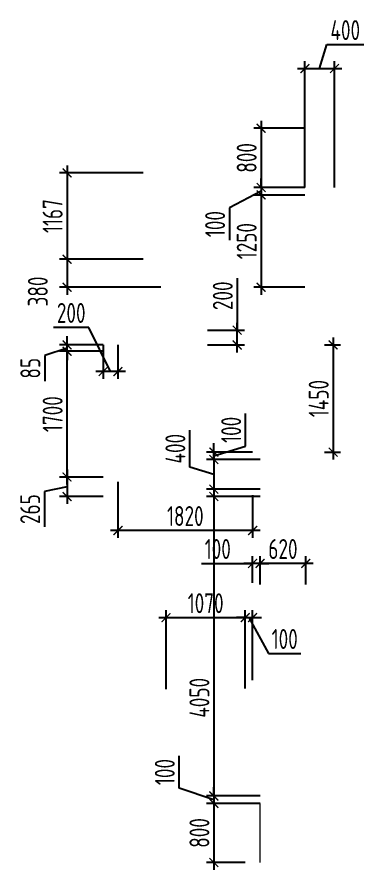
# Model space of a CAD drawing. Header units: millimetres. Extents: x -350007 to 536090, y -888 to 198380.
# Drawn here: x 71228 to 75973, y 91836 to 103371 of the extents above; entities that cross this region are included whole.
import ezdxf

# ---------------------------------------------------------------- set-up
doc = ezdxf.new("R2010")
doc.units = ezdxf.units.MM
doc.layers.add('АР_Размеры нов.', color=15, linetype='Continuous', lineweight=0)
doc.styles.add('ISOCPEUR', font='isocpeur.ttf', dxfattribs={"width": 0.7})
doc.dimstyles.new('R_100', dxfattribs={"dimtxt": 270, "dimasz": 120, "dimexe": 100, "dimexo": 0, "dimgap": 60, "dimtad": 1, "dimdec": 0, "dimrnd": 5, "dimzin": 0, "dimdsep": 46, "dimtxsty": 'ISOCPEUR', "dimblk": 'ARCHTICK', "dimcen": 0, "dimdle": 100, "dimclrd": 256, "dimclre": 256, "dimclrt": 256, "dimadec": 0, "dimazin": 0, "dimtfac": 2, "dimtdec": 0, "dimtofl": 0, "dimtmove": 1, "dimatfit": 3, "dimfxl": 1, "dimtvp": 3, "dimtolj": 1, "dimtzin": 0, "dimarcsym": 0})

# ---------------------------------------------------------------- blocks, each defined once
blk = doc.blocks.new('_ArchTick')
at = {"color": 0, "linetype": 'ByBlock', "const_width": 0.15}
blk.add_lwpolyline([(-0.5, -0.5), (0.5, 0.5)], dxfattribs=at)
blk = doc.blocks.new('*D2625')
at = {"layer": 'Defpoints', "color": 0, "ltscale": 100, "transparency": 16777216}
for p in [(74313, 95248), (73243, 94281), (74313, 94291)]:
    blk.add_point(p, dxfattribs=at)
at = {"layer": 'АР_Размеры нов.', "lineweight": -2, "ltscale": 100, "transparency": 16777216}
for p, q in [((73243, 94281), (73243, 95348)), ((74313, 94291), (74313, 95348)), ((73143, 95248), (74413, 95248))]:
    blk.add_line(p, q, dxfattribs=at)
at = {"layer": 'АР_Размеры нов.', "lineweight": -2, "ltscale": 100, "transparency": 16777216, "xscale": 120, "yscale": 120, "zscale": 120, "rotation": 180}
blk.add_blockref('_ArchTick', (73243, 95248), dxfattribs=at)
at = {"layer": 'АР_Размеры нов.', "lineweight": -2, "ltscale": 100, "transparency": 16777216, "xscale": 120, "yscale": 120, "zscale": 120}
blk.add_blockref('_ArchTick', (74313, 95248), dxfattribs=at)
at = {"layer": 'АР_Размеры нов.', "ltscale": 100, "transparency": 16777216, "insert": (73778, 95443), "char_height": 270, "attachment_point": 5, "style": 'ISOCPEUR'}
blk.add_mtext('\\A1;1070', dxfattribs=at)
blk = doc.blocks.new('*D2626')
at = {"layer": 'Defpoints', "color": 0, "ltscale": 100, "transparency": 16777216}
for p in [(72592, 97086), (74413, 96904), (72592, 96427)]:
    blk.add_point(p, dxfattribs=at)
at = {"layer": 'АР_Размеры нов.', "lineweight": -2, "ltscale": 100, "transparency": 16777216}
for p, q in [((72592, 97086), (72592, 96327)), ((74413, 96904), (74413, 96327)), ((74513, 96427), (72492, 96427))]:
    blk.add_line(p, q, dxfattribs=at)
at = {"layer": 'АР_Размеры нов.', "lineweight": -2, "ltscale": 100, "transparency": 16777216, "xscale": 120, "yscale": 120, "zscale": 120, "rotation": 180}
blk.add_blockref('_ArchTick', (72592, 96427), dxfattribs=at)
at = {"layer": 'АР_Размеры нов.', "lineweight": -2, "ltscale": 100, "transparency": 16777216, "xscale": 120, "yscale": 120, "zscale": 120}
blk.add_blockref('_ArchTick', (74413, 96427), dxfattribs=at)
at = {"layer": 'АР_Размеры нов.', "ltscale": 100, "transparency": 16777216, "insert": (73503, 96622), "char_height": 270, "attachment_point": 5, "style": 'ISOCPEUR'}
blk.add_mtext('\\A1;1820', dxfattribs=at)
blk = doc.blocks.new('*D2718')
at = {"layer": 'Defpoints', "color": 0, "ltscale": 100, "transparency": 16777216}
for p in [(71904, 98850), (72392, 98850), (72392, 97150)]:
    blk.add_point(p, dxfattribs=at)
at = {"layer": 'АР_Размеры нов.', "lineweight": -2, "ltscale": 100, "transparency": 16777216}
for p, q in [((71904, 97050), (71904, 98950)), ((72392, 98850), (71804, 98850)), ((72392, 97150), (71804, 97150))]:
    blk.add_line(p, q, dxfattribs=at)
at = {"layer": 'АР_Размеры нов.', "lineweight": -2, "ltscale": 100, "transparency": 16777216, "xscale": 120, "yscale": 120, "zscale": 120}
for p, rotation in [((71904, 98850), 90), ((71904, 97150), 270)]:
    blk.add_blockref('_ArchTick', p, dxfattribs=dict(at, rotation=rotation))
at = {"layer": 'АР_Размеры нов.', "ltscale": 100, "transparency": 16777216, "insert": (71709, 98000), "char_height": 270, "attachment_point": 5, "rotation": 90, "style": 'ISOCPEUR'}
blk.add_mtext('\\A1;1700', dxfattribs=at)
blk = doc.blocks.new('*D2879')
at = {"layer": 'Defpoints', "color": 0, "ltscale": 100, "transparency": 16777216}
for p in [(72392, 100095), (71904, 99716), (73172, 99716)]:
    blk.add_point(p, dxfattribs=at)
at = {"layer": 'АР_Размеры нов.', "lineweight": -2, "ltscale": 100, "transparency": 16777216}
for p, q in [((71904, 100195), (71904, 99616)), ((72392, 100095), (71804, 100095)), ((73172, 99716), (71804, 99716))]:
    blk.add_line(p, q, dxfattribs=at)
at = {"layer": 'АР_Размеры нов.', "lineweight": -2, "ltscale": 100, "transparency": 16777216, "xscale": 120, "yscale": 120, "zscale": 120}
for p, rotation in [((71904, 100095), 90), ((71904, 99716), 270)]:
    blk.add_blockref('_ArchTick', p, dxfattribs=dict(at, rotation=rotation))
at = {"layer": 'АР_Размеры нов.', "ltscale": 100, "transparency": 16777216, "insert": (71509, 99659), "char_height": 270, "attachment_point": 5, "rotation": 90, "style": 'ISOCPEUR'}
blk.add_mtext('\\A1;380', dxfattribs=at)
blk = doc.blocks.new('*D2881')
at = {"layer": 'Defpoints', "color": 0, "ltscale": 100, "transparency": 16777216}
for p in [(72931, 101262), (71904, 100095), (72931, 100095)]:
    blk.add_point(p, dxfattribs=at)
at = {"layer": 'АР_Размеры нов.', "lineweight": -2, "ltscale": 100, "transparency": 16777216}
for p, q in [((71904, 101362), (71904, 99995)), ((72931, 101262), (71804, 101262)), ((72931, 100095), (71804, 100095))]:
    blk.add_line(p, q, dxfattribs=at)
at = {"layer": 'АР_Размеры нов.', "lineweight": -2, "ltscale": 100, "transparency": 16777216, "xscale": 120, "yscale": 120, "zscale": 120}
for p, rotation in [((71904, 101262), 90), ((71904, 100095), 270)]:
    blk.add_blockref('_ArchTick', p, dxfattribs=dict(at, rotation=rotation))
at = {"layer": 'АР_Размеры нов.', "ltscale": 100, "transparency": 16777216, "insert": (71709, 100679), "char_height": 270, "attachment_point": 5, "rotation": 90, "style": 'ISOCPEUR'}
blk.add_mtext('\\A1;1167', dxfattribs=at)
blk = doc.blocks.new('*D2883')
at = {"layer": 'Defpoints', "color": 0, "ltscale": 100, "transparency": 16777216}
for p in [(74413, 95248), (74313, 94401), (74413, 94401)]:
    blk.add_point(p, dxfattribs=at)
at = {"layer": 'АР_Размеры нов.', "lineweight": -2, "ltscale": 100, "transparency": 16777216}
for p, q in [((74313, 94401), (74313, 95348)), ((74413, 94401), (74413, 95348)), ((74313, 95248), (74193, 95248)), ((74313, 95248), (74413, 95248)), ((74363, 95248), (74626, 94764)), ((74413, 95248), (74533, 95248)), ((74626, 94764), (75067, 94764))]:
    blk.add_line(p, q, dxfattribs=at)
at = {"layer": 'АР_Размеры нов.', "lineweight": -2, "ltscale": 100, "transparency": 16777216, "xscale": 120, "yscale": 120, "zscale": 120}
blk.add_blockref('_ArchTick', (74313, 95248), dxfattribs=at)
at = {"layer": 'АР_Размеры нов.', "lineweight": -2, "ltscale": 100, "transparency": 16777216, "xscale": 120, "yscale": 120, "zscale": 120, "rotation": 180}
blk.add_blockref('_ArchTick', (74413, 95248), dxfattribs=at)
at = {"layer": 'АР_Размеры нов.', "ltscale": 100, "transparency": 16777216, "insert": (74847, 94959), "char_height": 270, "attachment_point": 5, "style": 'ISOCPEUR'}
blk.add_mtext('\\A1;100', dxfattribs=at)
blk = doc.blocks.new('*D2328')
at = {"layer": 'Defpoints', "color": 0, "ltscale": 500, "transparency": 16777216}
for p in [(72392, 97150), (71904, 96886), (72392, 96886)]:
    blk.add_point(p, dxfattribs=at)
at = {"layer": 'АР_Размеры нов.', "lineweight": -2, "ltscale": 500, "transparency": 16777216}
for p, q in [((71904, 97250), (71904, 96786)), ((72392, 97150), (71804, 97150)), ((71904, 97018), (71600, 96956)), ((71600, 96956), (71600, 96477)), ((72392, 96886), (71804, 96886))]:
    blk.add_line(p, q, dxfattribs=at)
at = {"layer": 'АР_Размеры нов.', "lineweight": -2, "ltscale": 500, "transparency": 16777216, "xscale": 120, "yscale": 120, "zscale": 120}
for p, rotation in [((71904, 97150), 90), ((71904, 96886), 270)]:
    blk.add_blockref('_ArchTick', p, dxfattribs=dict(at, rotation=rotation))
at = {"layer": 'АР_Размеры нов.', "lineweight": 13, "ltscale": 500, "transparency": 16777216, "insert": (71405, 96716), "char_height": 270, "attachment_point": 5, "rotation": 90, "style": 'ISOCPEUR'}
blk.add_mtext('\\A1;265', dxfattribs=at)
blk = doc.blocks.new('*D2329')
at = {"layer": 'Defpoints', "color": 0, "ltscale": 500, "transparency": 16777216}
for p in [(72392, 98936), (72592, 98936), (72392, 98576)]:
    blk.add_point(p, dxfattribs=at)
at = {"layer": 'АР_Размеры нов.', "lineweight": -2, "ltscale": 500, "transparency": 16777216}
for p, q in [((72200, 99174), (71721, 99174)), ((72492, 98576), (72200, 99174)), ((72392, 98936), (72392, 98476)), ((72592, 98936), (72592, 98476)), ((72692, 98576), (72292, 98576))]:
    blk.add_line(p, q, dxfattribs=at)
at = {"layer": 'АР_Размеры нов.', "lineweight": -2, "ltscale": 500, "transparency": 16777216, "xscale": 120, "yscale": 120, "zscale": 120, "rotation": 180}
blk.add_blockref('_ArchTick', (72392, 98576), dxfattribs=at)
at = {"layer": 'АР_Размеры нов.', "lineweight": -2, "ltscale": 500, "transparency": 16777216, "xscale": 120, "yscale": 120, "zscale": 120}
blk.add_blockref('_ArchTick', (72592, 98576), dxfattribs=at)
at = {"layer": 'АР_Размеры нов.', "lineweight": 13, "ltscale": 500, "transparency": 16777216, "insert": (71960, 99369), "char_height": 270, "attachment_point": 5, "style": 'ISOCPEUR'}
blk.add_mtext('\\A1;200', dxfattribs=at)
blk = doc.blocks.new('*D2330')
at = {"layer": 'Defpoints', "color": 0, "ltscale": 500, "transparency": 16777216}
for p in [(74513, 95981), (74513, 95698), (75132, 95698)]:
    blk.add_point(p, dxfattribs=at)
at = {"layer": 'АР_Размеры нов.', "lineweight": -2, "ltscale": 500, "transparency": 16777216}
for p, q in [((75232, 95981), (74413, 95981)), ((74513, 95698), (74513, 96081)), ((75132, 95698), (75132, 96081))]:
    blk.add_line(p, q, dxfattribs=at)
at = {"layer": 'АР_Размеры нов.', "lineweight": -2, "ltscale": 500, "transparency": 16777216, "xscale": 120, "yscale": 120, "zscale": 120, "rotation": 180}
blk.add_blockref('_ArchTick', (74513, 95981), dxfattribs=at)
at = {"layer": 'АР_Размеры нов.', "lineweight": -2, "ltscale": 500, "transparency": 16777216, "xscale": 120, "yscale": 120, "zscale": 120}
blk.add_blockref('_ArchTick', (75132, 95981), dxfattribs=at)
at = {"layer": 'АР_Размеры нов.', "lineweight": 13, "ltscale": 500, "transparency": 16777216, "insert": (74823, 96176), "char_height": 270, "attachment_point": 5, "style": 'ISOCPEUR'}
blk.add_mtext('\\A1;620', dxfattribs=at)
blk = doc.blocks.new('*D2331')
at = {"layer": 'Defpoints', "color": 0, "ltscale": 500, "transparency": 16777216}
for p in [(74413, 95981), (74413, 95718), (74513, 95698)]:
    blk.add_point(p, dxfattribs=at)
at = {"layer": 'АР_Размеры нов.', "lineweight": -2, "ltscale": 500, "transparency": 16777216}
for p, q in [((73721, 95981), (74413, 95981)), ((74413, 95981), (74293, 95981)), ((74413, 95718), (74413, 96081)), ((74513, 95981), (74413, 95981)), ((74513, 95698), (74513, 96081)), ((74513, 95981), (74633, 95981))]:
    blk.add_line(p, q, dxfattribs=at)
at = {"layer": 'АР_Размеры нов.', "lineweight": -2, "ltscale": 500, "transparency": 16777216, "xscale": 120, "yscale": 120, "zscale": 120}
blk.add_blockref('_ArchTick', (74413, 95981), dxfattribs=at)
at = {"layer": 'АР_Размеры нов.', "lineweight": -2, "ltscale": 500, "transparency": 16777216, "xscale": 120, "yscale": 120, "zscale": 120, "rotation": 180}
blk.add_blockref('_ArchTick', (74513, 95981), dxfattribs=at)
at = {"layer": 'АР_Размеры нов.', "lineweight": 13, "ltscale": 500, "transparency": 16777216, "insert": (73942, 96176), "char_height": 270, "attachment_point": 5, "style": 'ISOCPEUR'}
blk.add_mtext('\\A1;100', dxfattribs=at)
blk = doc.blocks.new('*D2336')
at = {"layer": 'Defpoints', "color": 0, "ltscale": 500, "transparency": 16777216}
for p in [(75120, 101866), (74528, 101066), (75119, 101066)]:
    blk.add_point(p, dxfattribs=at)
at = {"layer": 'АР_Размеры нов.', "lineweight": -2, "ltscale": 500, "transparency": 16777216}
for p, q in [((75120, 101866), (74428, 101866)), ((74528, 101966), (74528, 100966)), ((75119, 101066), (74428, 101066))]:
    blk.add_line(p, q, dxfattribs=at)
at = {"layer": 'АР_Размеры нов.', "lineweight": -2, "ltscale": 500, "transparency": 16777216, "xscale": 120, "yscale": 120, "zscale": 120}
for p, rotation in [((74528, 101866), 90), ((74528, 101066), 270)]:
    blk.add_blockref('_ArchTick', p, dxfattribs=dict(at, rotation=rotation))
at = {"layer": 'АР_Размеры нов.', "lineweight": 13, "ltscale": 500, "transparency": 16777216, "insert": (74333, 101466), "char_height": 270, "attachment_point": 5, "rotation": 90, "style": 'ISOCPEUR'}
blk.add_mtext('\\A1;800', dxfattribs=at)
blk = doc.blocks.new('*D2337')
at = {"layer": 'Defpoints', "color": 0, "ltscale": 500, "transparency": 16777216}
for p in [(75119, 101066), (74528, 100964), (75120, 100964)]:
    blk.add_point(p, dxfattribs=at)
at = {"layer": 'АР_Размеры нов.', "lineweight": -2, "ltscale": 500, "transparency": 16777216}
for p, q in [((74528, 101066), (74528, 101186)), ((75119, 101066), (74428, 101066)), ((74528, 101066), (74528, 100964)), ((74528, 101015), (74101, 100792)), ((75120, 100964), (74428, 100964)), ((74528, 100964), (74528, 100844)), ((74101, 100792), (74101, 100351))]:
    blk.add_line(p, q, dxfattribs=at)
at = {"layer": 'АР_Размеры нов.', "lineweight": -2, "ltscale": 500, "transparency": 16777216, "xscale": 120, "yscale": 120, "zscale": 120}
for p, rotation in [((74528, 101066), 270), ((74528, 100964), 90)]:
    blk.add_blockref('_ArchTick', p, dxfattribs=dict(at, rotation=rotation))
at = {"layer": 'АР_Размеры нов.', "lineweight": 13, "ltscale": 500, "transparency": 16777216, "insert": (73906, 100571), "char_height": 270, "attachment_point": 5, "rotation": 90, "style": 'ISOCPEUR'}
blk.add_mtext('\\A1;100', dxfattribs=at)
blk = doc.blocks.new('*D2338')
at = {"layer": 'Defpoints', "color": 0, "ltscale": 500, "transparency": 16777216}
for p in [(75520, 102674), (75119, 101066), (75520, 101066)]:
    blk.add_point(p, dxfattribs=at)
at = {"layer": 'АР_Размеры нов.', "lineweight": -2, "ltscale": 500, "transparency": 16777216}
for p, q in [((75319, 102674), (75417, 102999)), ((75417, 102999), (75915, 102999)), ((75019, 102674), (75620, 102674)), ((75119, 101066), (75119, 102774)), ((75520, 101066), (75520, 102774))]:
    blk.add_line(p, q, dxfattribs=at)
at = {"layer": 'АР_Размеры нов.', "lineweight": -2, "ltscale": 500, "transparency": 16777216, "xscale": 120, "yscale": 120, "zscale": 120, "rotation": 180}
blk.add_blockref('_ArchTick', (75119, 102674), dxfattribs=at)
at = {"layer": 'АР_Размеры нов.', "lineweight": -2, "ltscale": 500, "transparency": 16777216, "xscale": 120, "yscale": 120, "zscale": 120}
blk.add_blockref('_ArchTick', (75520, 102674), dxfattribs=at)
at = {"layer": 'АР_Размеры нов.', "lineweight": 13, "ltscale": 500, "transparency": 16777216, "insert": (75666, 103194), "char_height": 270, "attachment_point": 5, "style": 'ISOCPEUR'}
blk.add_mtext('\\A1;400', dxfattribs=at)
blk = doc.blocks.new('*D4128')
at = {"layer": 'Defpoints', "color": 0, "transparency": 16777216}
for p in [(73802, 99136), (74205, 99136), (73802, 98936)]:
    blk.add_point(p, dxfattribs=at)
at = {"layer": 'АР_Размеры нов.', "lineweight": -2, "transparency": 16777216}
for p, q in [((74205, 99840), (74205, 99136)), ((74205, 98836), (74205, 99236)), ((73802, 99136), (74305, 99136)), ((73802, 98936), (74305, 98936))]:
    blk.add_line(p, q, dxfattribs=at)
at = {"layer": 'АР_Размеры нов.', "lineweight": -2, "transparency": 16777216, "xscale": 120, "yscale": 120, "zscale": 120}
for p, rotation in [((74205, 99136), 90), ((74205, 98936), 270)]:
    blk.add_blockref('_ArchTick', p, dxfattribs=dict(at, rotation=rotation))
at = {"layer": 'АР_Размеры нов.', "transparency": 16777216, "insert": (74010, 99601), "char_height": 270, "attachment_point": 5, "rotation": 90, "style": 'ISOCPEUR'}
blk.add_mtext('\\A1;200', dxfattribs=at)
blk = doc.blocks.new('*D4179')
at = {"layer": 'Defpoints', "color": 0, "transparency": 16777216}
for p in [(71904, 98936), (72392, 98936), (72392, 98850)]:
    blk.add_point(p, dxfattribs=at)
at = {"layer": 'АР_Размеры нов.', "lineweight": -2, "transparency": 16777216}
for p, q in [((71904, 98936), (71904, 99056)), ((71904, 98893), (71603, 98794)), ((72392, 98936), (71804, 98936)), ((71904, 98850), (71904, 98936)), ((71603, 98794), (71603, 98447)), ((72392, 98850), (71804, 98850)), ((71904, 98850), (71904, 98730))]:
    blk.add_line(p, q, dxfattribs=at)
at = {"layer": 'АР_Размеры нов.', "lineweight": -2, "transparency": 16777216, "xscale": 120, "yscale": 120, "zscale": 120}
for p, rotation in [((71904, 98936), 270), ((71904, 98850), 90)]:
    blk.add_blockref('_ArchTick', p, dxfattribs=dict(at, rotation=rotation))
at = {"layer": 'АР_Размеры нов.', "transparency": 16777216, "insert": (71408, 98621), "char_height": 270, "attachment_point": 5, "rotation": 90, "style": 'ISOCPEUR'}
blk.add_mtext('\\A1;85', dxfattribs=at)
blk = doc.blocks.new('*D4180')
at = {"layer": 'Defpoints', "color": 0, "transparency": 16777216}
for p in [(75120, 100964), (74528, 99716), (75120, 99716)]:
    blk.add_point(p, dxfattribs=at)
at = {"layer": 'АР_Размеры нов.', "lineweight": -2, "transparency": 16777216}
for p, q in [((74528, 101064), (74528, 99616)), ((75120, 100964), (74428, 100964)), ((75120, 99716), (74428, 99716))]:
    blk.add_line(p, q, dxfattribs=at)
at = {"layer": 'АР_Размеры нов.', "lineweight": -2, "transparency": 16777216, "xscale": 120, "yscale": 120, "zscale": 120}
for p, rotation in [((74528, 100964), 90), ((74528, 99716), 270)]:
    blk.add_blockref('_ArchTick', p, dxfattribs=dict(at, rotation=rotation))
at = {"layer": 'АР_Размеры нов.', "transparency": 16777216, "insert": (74333, 100340), "char_height": 270, "attachment_point": 5, "rotation": 90, "style": 'ISOCPEUR'}
blk.add_mtext('\\A1;1250', dxfattribs=at)
blk = doc.blocks.new('*D4183')
at = {"layer": 'Defpoints', "color": 0, "transparency": 16777216}
for p in [(75387, 98936), (75387, 97487), (75502, 97487)]:
    blk.add_point(p, dxfattribs=at)
at = {"layer": 'АР_Размеры нов.', "lineweight": -2, "transparency": 16777216}
for p, q in [((75502, 99036), (75502, 97387)), ((75387, 98936), (75602, 98936)), ((75387, 97487), (75602, 97487))]:
    blk.add_line(p, q, dxfattribs=at)
at = {"layer": 'АР_Размеры нов.', "lineweight": -2, "transparency": 16777216, "xscale": 120, "yscale": 120, "zscale": 120}
for p, rotation in [((75502, 98936), 90), ((75502, 97487), 270)]:
    blk.add_blockref('_ArchTick', p, dxfattribs=dict(at, rotation=rotation))
at = {"layer": 'АР_Размеры нов.', "transparency": 16777216, "insert": (75307, 98211), "char_height": 270, "attachment_point": 5, "rotation": 90, "style": 'ISOCPEUR'}
blk.add_mtext('\\A1;1450', dxfattribs=at)
blk = doc.blocks.new('*D4184')
at = {"layer": 'Defpoints', "color": 0, "transparency": 16777216}
for p in [(73889, 97487), (74413, 97487), (74513, 97387)]:
    blk.add_point(p, dxfattribs=at)
at = {"layer": 'АР_Размеры нов.', "lineweight": -2, "transparency": 16777216}
for p, q in [((74318, 97567), (74318, 98008)), ((73889, 97487), (73889, 97607)), ((74413, 97487), (73789, 97487)), ((73889, 97437), (74318, 97567)), ((73889, 97387), (73889, 97487)), ((74513, 97387), (73789, 97387)), ((73889, 97387), (73889, 97267))]:
    blk.add_line(p, q, dxfattribs=at)
at = {"layer": 'АР_Размеры нов.', "lineweight": -2, "transparency": 16777216, "xscale": 120, "yscale": 120, "zscale": 120}
for p, rotation in [((73889, 97487), 270), ((73889, 97387), 90)]:
    blk.add_blockref('_ArchTick', p, dxfattribs=dict(at, rotation=rotation))
at = {"layer": 'АР_Размеры нов.', "transparency": 16777216, "insert": (74123, 97788), "char_height": 270, "attachment_point": 5, "rotation": 90, "style": 'ISOCPEUR'}
blk.add_mtext('\\A1;100', dxfattribs=at)
blk = doc.blocks.new('*D4185')
at = {"layer": 'Defpoints', "color": 0, "transparency": 16777216}
for p in [(74513, 97387), (73889, 96986), (74513, 96986)]:
    blk.add_point(p, dxfattribs=at)
at = {"layer": 'АР_Размеры нов.', "lineweight": -2, "transparency": 16777216}
for p, q in [((73564, 97284), (73564, 97782)), ((73889, 97487), (73889, 96886)), ((74513, 97387), (73789, 97387)), ((73889, 97186), (73564, 97284)), ((74513, 96986), (73789, 96986))]:
    blk.add_line(p, q, dxfattribs=at)
at = {"layer": 'АР_Размеры нов.', "lineweight": -2, "transparency": 16777216, "xscale": 120, "yscale": 120, "zscale": 120}
for p, rotation in [((73889, 97387), 90), ((73889, 96986), 270)]:
    blk.add_blockref('_ArchTick', p, dxfattribs=dict(at, rotation=rotation))
at = {"layer": 'АР_Размеры нов.', "transparency": 16777216, "insert": (73369, 97533), "char_height": 270, "attachment_point": 5, "rotation": 90, "style": 'ISOCPEUR'}
blk.add_mtext('\\A1;400', dxfattribs=at)
blk = doc.blocks.new('*D4186')
at = {"layer": 'Defpoints', "color": 0, "transparency": 16777216}
for p in [(74513, 96886), (73889, 92836), (74513, 92836)]:
    blk.add_point(p, dxfattribs=at)
at = {"layer": 'АР_Размеры нов.', "lineweight": -2, "transparency": 16777216}
for p, q in [((73889, 96986), (73889, 92736)), ((74513, 96886), (73789, 96886)), ((74513, 92836), (73789, 92836))]:
    blk.add_line(p, q, dxfattribs=at)
at = {"layer": 'АР_Размеры нов.', "lineweight": -2, "transparency": 16777216, "xscale": 120, "yscale": 120, "zscale": 120}
for p, rotation in [((73889, 96886), 90), ((73889, 92836), 270)]:
    blk.add_blockref('_ArchTick', p, dxfattribs=dict(at, rotation=rotation))
at = {"layer": 'АР_Размеры нов.', "transparency": 16777216, "insert": (73694, 94164), "char_height": 270, "attachment_point": 5, "rotation": 90, "style": 'ISOCPEUR'}
blk.add_mtext('\\A1;4050', dxfattribs=at)
blk = doc.blocks.new('*D4187')
at = {"layer": 'Defpoints', "color": 0, "transparency": 16777216}
for p in [(74513, 92836), (73889, 92736), (74513, 92736)]:
    blk.add_point(p, dxfattribs=at)
at = {"layer": 'АР_Размеры нов.', "lineweight": -2, "transparency": 16777216}
for p, q in [((73421, 92940), (73421, 93381)), ((73889, 92786), (73421, 92940)), ((73889, 92836), (73889, 92956)), ((74513, 92836), (73789, 92836)), ((73889, 92836), (73889, 92736)), ((74513, 92736), (73789, 92736)), ((73889, 92736), (73889, 92616))]:
    blk.add_line(p, q, dxfattribs=at)
at = {"layer": 'АР_Размеры нов.', "lineweight": -2, "transparency": 16777216, "xscale": 120, "yscale": 120, "zscale": 120}
for p, rotation in [((73889, 92836), 270), ((73889, 92736), 90)]:
    blk.add_blockref('_ArchTick', p, dxfattribs=dict(at, rotation=rotation))
at = {"layer": 'АР_Размеры нов.', "transparency": 16777216, "insert": (73226, 93160), "char_height": 270, "attachment_point": 5, "rotation": 90, "style": 'ISOCPEUR'}
blk.add_mtext('\\A1;100', dxfattribs=at)
blk = doc.blocks.new('*D4188')
at = {"layer": 'Defpoints', "color": 0, "transparency": 16777216}
for p in [(74513, 92736), (73889, 91936), (74312, 91936)]:
    blk.add_point(p, dxfattribs=at)
at = {"layer": 'АР_Размеры нов.', "lineweight": -2, "transparency": 16777216}
for p, q in [((73889, 92836), (73889, 91836)), ((74513, 92736), (73789, 92736)), ((74312, 91936), (73789, 91936))]:
    blk.add_line(p, q, dxfattribs=at)
at = {"layer": 'АР_Размеры нов.', "lineweight": -2, "transparency": 16777216, "xscale": 120, "yscale": 120, "zscale": 120}
for p, rotation in [((73889, 92736), 90), ((73889, 91936), 270)]:
    blk.add_blockref('_ArchTick', p, dxfattribs=dict(at, rotation=rotation))
at = {"layer": 'АР_Размеры нов.', "transparency": 16777216, "insert": (73694, 92336), "char_height": 270, "attachment_point": 5, "rotation": 90, "style": 'ISOCPEUR'}
blk.add_mtext('\\A1;800', dxfattribs=at)

msp = doc.modelspace()

# ---------------------------------------------------------------- linework, layer by layer
at = {"layer": 'АР_Размеры нов.', "lineweight": 13, "ltscale": 500}
msp.add_line((74512.8, 92735.7), (74512.8, 91935.7), dxfattribs=at)

# ---------------------------------------------------------------- dimensions: what is measured, and where the dimension line sits
dim = msp.add_linear_dim(base=(75520, 102673.6), p1=(75118.7, 101065.7), p2=(75520, 101065.7), dimstyle='R_100', override={"dimpost": '\\X'}, dxfattribs=at)
dim.commit()
dim.dimension.update_dxf_attribs({"geometry": '*D2338', "text_midpoint": (75476.9, 103193.6)})
dim = msp.add_linear_dim(base=(74528.1, 101065.7), p1=(75120, 101865.7), p2=(75118.7, 101065.7), angle=90, dimstyle='R_100', override={"dimpost": '\\X'}, dxfattribs=at)
dim.commit()
dim.dimension.update_dxf_attribs({"geometry": '*D2336', "text_midpoint": (74333.1, 101465.7)})
at = {"layer": 'АР_Размеры нов.', "ltscale": 100}
dim = msp.add_linear_dim(base=(71904.1, 100095), p1=(72930.7, 101262), p2=(72930.7, 100095), angle=270, text='1167', dimstyle='R_100', override={"dimpost": '\\X', "dimfxl": 2.5, "dimarcsym": 1}, dxfattribs=at)
dim.commit()
dim.dimension.update_dxf_attribs({"geometry": '*D2881', "text_midpoint": (71709.1, 100678.5)})
at = {"layer": 'АР_Размеры нов.', "lineweight": 13, "ltscale": 500}
for base, p1, p2, override, picture, middle in [((74528.1, 100964.1), (75118.7, 101065.7), (75120, 100964.1), {"dimpost": '\\X'}, '*D2337', (74100.6, 100731.8)), ((71904.1, 96885.7), (72392.3, 97149.6), (72392.3, 96885.7), {"dimpost": '\\X', "dimfxl": 2.5, "dimarcsym": 1}, '*D2328', (71600.1, 96895.7))]:
    dim = msp.add_linear_dim(base=base, p1=p1, p2=p2, angle=90, dimstyle='R_100', override=override, dxfattribs=at)
    dim.commit()
    dim.dimension.update_dxf_attribs({"geometry": picture, "text_midpoint": middle, "dimtype": 160})
at = {"layer": 'АР_Размеры нов.'}
for base, p1, p2, picture, middle in [((74528.1, 99715.7), (75120, 100964.1), (75120, 99715.7), '*D4180', (74333.1, 100339.9)), ((75501.5, 97486.7), (75387.4, 98935.7), (75387.4, 97486.7), '*D4183', (75306.5, 98211.2)), ((73889.3, 96985.7), (74512.9, 97386.7), (74512.9, 96985.7), '*D4185', (73369.3, 97343.7)), ((73889.3, 91935.7), (74512.8, 92735.7), (74311.9, 91935.7), '*D4188', (73694.3, 92335.7))]:
    dim = msp.add_linear_dim(base=base, p1=p1, p2=p2, angle=90, dimstyle='R_100', override={"dimpost": '\\X'}, dxfattribs=at)
    dim.commit()
    dim.dimension.update_dxf_attribs({"geometry": picture, "text_midpoint": middle})
at = {"layer": 'АР_Размеры нов.', "ltscale": 100}
dim = msp.add_linear_dim(base=(71904.1, 99715.7), p1=(72392.3, 100095), p2=(73172.3, 99715.7), angle=90, dimstyle='R_100', override={"dimpost": '\\X', "dimfxl": 2.5, "dimarcsym": 2}, dxfattribs=at)
dim.commit()
dim.dimension.update_dxf_attribs({"geometry": '*D2879', "text_midpoint": (71704.4, 99658.9), "dimtype": 160})
at = {"layer": 'АР_Размеры нов.'}
for base, p1, p2, picture, middle in [((74205.1, 99135.7), (73802.4, 98935.7), (73802.4, 99135.7), '*D4128', (74292.3, 99600.5)), ((71904.1, 98935.7), (72392.3, 98849.6), (72392.3, 98935.7), '*D4179', (71603.3, 98734)), ((73889.3, 97486.7), (74512.9, 97386.7), (74412.9, 97486.7), '*D4184', (74318.3, 97627.1)), ((73889.3, 92835.7), (74512.9, 96885.7), (74512.8, 92835.7), '*D4186', (73889.3, 94163.8)), ((73889.3, 92735.7), (74512.8, 92835.7), (74512.8, 92735.7), '*D4187', (73421.1, 92999.8))]:
    dim = msp.add_linear_dim(base=base, p1=p1, p2=p2, angle=90, dimstyle='R_100', override={"dimpost": '\\X'}, dxfattribs=at)
    dim.commit()
    dim.dimension.update_dxf_attribs({"geometry": picture, "text_midpoint": middle, "dimtype": 160})
at = {"layer": 'АР_Размеры нов.', "lineweight": 13, "ltscale": 500}
for base, p1, p2, picture, middle in [((72392.3, 98575.8), (72592.3, 98935.7), (72392.3, 98935.7), '*D2329', (72139.9, 99174.4)), ((74412.9, 95981), (74512.8, 95698.5), (74412.9, 95718.5), '*D2331', (73941.8, 95950)), ((74512.8, 95981), (75132.4, 95698.5), (74512.8, 95698.5), '*D2330', (74822.6, 95981))]:
    dim = msp.add_linear_dim(base=base, p1=p1, p2=p2, dimstyle='R_100', override={"dimpost": '\\X'}, dxfattribs=at)
    dim.commit()
    dim.dimension.update_dxf_attribs({"geometry": picture, "text_midpoint": middle, "dimtype": 160})
at = {"layer": 'АР_Размеры нов.', "ltscale": 100}
dim = msp.add_linear_dim(base=(71904.1, 98849.6), p1=(72392.3, 97149.6), p2=(72392.3, 98849.6), angle=90, dimstyle='R_100', override={"dimpost": '\\X', "dimfxl": 2.5, "dimarcsym": 1}, dxfattribs=at)
dim.commit()
dim.dimension.update_dxf_attribs({"geometry": '*D2718', "text_midpoint": (71709.1, 97999.6)})
for base, p1, p2, override, picture, middle in [((72592.3, 96427.3), (74412.9, 96904), (72592.3, 97085.7), {"dimpost": '\\X', "dimfxl": 2.5, "dimarcsym": 1}, '*D2626', (73502.6, 96622.3)), ((74312.8, 95248.2), (73242.8, 94280.8), (74312.8, 94290.8), {"dimpost": '\\X', "dimfxl": 2.5, "dimarcsym": 2}, '*D2625', (73777.8, 95443.2))]:
    dim = msp.add_linear_dim(base=base, p1=p1, p2=p2, dimstyle='R_100', override=override, dxfattribs=at)
    dim.commit()
    dim.dimension.update_dxf_attribs({"geometry": picture, "text_midpoint": middle})
dim = msp.add_linear_dim(base=(74412.9, 95248.2), p1=(74312.8, 94400.8), p2=(74412.9, 94400.8), dimstyle='R_100', override={"dimpost": '\\X', "dimfxl": 2.5, "dimarcsym": 2}, dxfattribs=at)
dim.commit()
dim.dimension.update_dxf_attribs({"geometry": '*D2883', "text_midpoint": (74686, 94763.8), "dimtype": 160})

doc.saveas('drawing.dxf')
